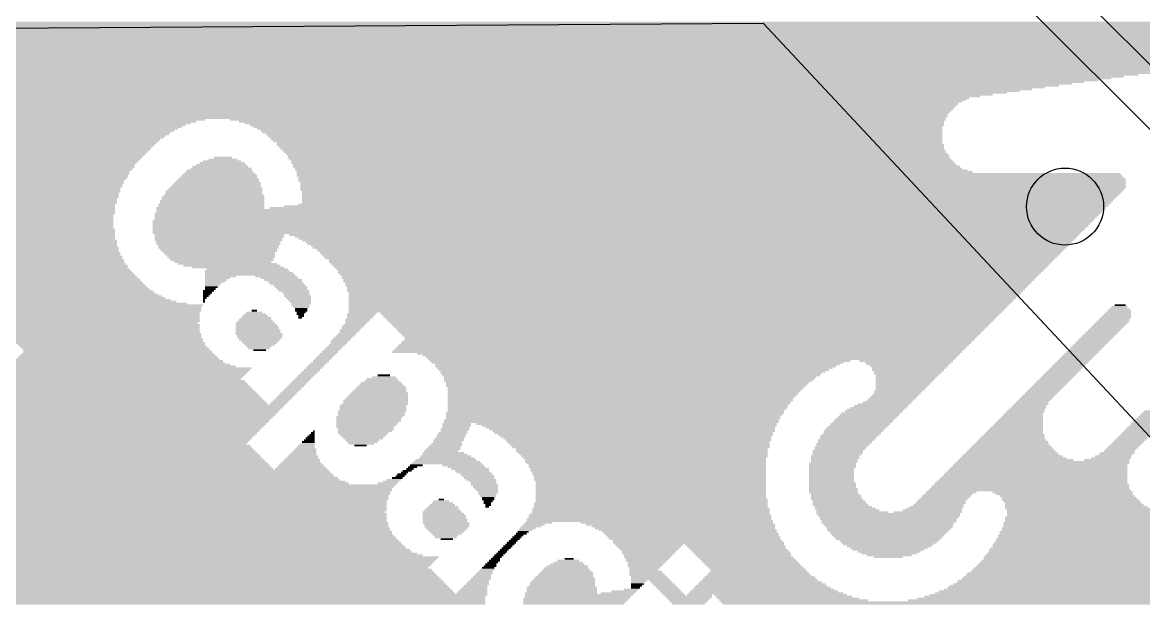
# Model space of a CAD drawing. Extents: x -40.8 to 40.8, y -42.1 to 43.9.
# Drawn here: x -30.82 to -17.62, y -20.42 to -13.58 of the extents above; entities that cross this region are included whole.
import ezdxf

# ---------------------------------------------------------------- set-up
doc = ezdxf.new("R2010")
doc.units = 0
for name, color, linetype in [('1', 22, 'CONTINUOUS'), ('16', 5, 'CONTINUOUS'), ('18', 82, 'CONTINUOUS'), ('200', 2, 'CONTINUOUS')]:
    doc.layers.add(name, color=color, linetype=linetype)

# ---------------------------------------------------------------- blocks, each defined once
blk = doc.blocks.new('RECT')
blk.add_solid([(-0.5, -0.5), (0.5, -0.5), (-0.5, 0.5), (0.5, 0.5)])
blk = doc.blocks.new('ROUNDV')
blk.add_circle((0, 0), 0.5)

msp = doc.modelspace()

# ---------------------------------------------------------------- linework, layer by layer
at = {"layer": '1'}
for p, q in [((-5.719, -25.904), (-28.321, -3.302)), ((-5.981, -26.404), (-28.829, -3.556)), ((-40.64, -13.716), (-22.098, -13.589)), ((-22.098, -13.589), (-12.954, -23.368))]:
    msp.add_line(p, q, dxfattribs=at)
at = {"layer": '16'}
for p, q in [((-40.64, -13.716), (-22.098, -13.589)), ((-22.098, -13.589), (-12.954, -23.368))]:
    msp.add_line(p, q, dxfattribs=at)

# ---------------------------------------------------------------- block references
at = {"layer": '18', "xscale": 0.9064, "yscale": 0.9064}
msp.add_blockref('ROUNDV', (-18.542, -15.748), dxfattribs=at)
msp.add_blockref('ROUNDV', (-18.542, -15.748), dxfattribs=at)
at = {"layer": '200', "yscale": 0.0212}
for p, xscale in [((-21.9681, -13.6059), 19.3705), ((-21.9575, -13.5847), 19.3494), ((-22.0316, -13.7329), 19.4976), ((-22.021, -13.7118), 19.4764), ((-22.0104, -13.6906), 19.4552), ((-21.9998, -13.6694), 19.434), ((-21.9893, -13.6482), 19.4129), ((-21.9787, -13.6271), 19.3917), ((-22.0951, -13.8599), 19.6246), ((-22.0845, -13.8388), 19.6034), ((-22.0739, -13.8176), 19.5822), ((-22.0633, -13.7964), 19.5611), ((-22.0527, -13.7753), 19.5399), ((-22.0421, -13.7541), 19.5187), ((-24.0851, -13.987), 15.8987), ((-24.0004, -13.9658), 16.0257), ((-23.9052, -13.9446), 16.1739), ((-23.8205, -13.9235), 16.3009), ((-22.1163, -13.9023), 19.6669), ((-22.1057, -13.8811), 19.6457), ((-24.6143, -14.114), 15.0942), ((-24.5296, -14.0928), 15.2212), ((-24.4344, -14.0716), 15.3694), ((-24.3497, -14.0505), 15.4964), ((-24.265, -14.0293), 15.6234), ((-24.1698, -14.0081), 15.7717), ((-25.2283, -14.2622), 14.1627), ((-25.1436, -14.241), 14.2897), ((-25.0589, -14.2198), 14.4168), ((-24.9636, -14.1987), 14.565), ((-24.8789, -14.1775), 14.692), ((-24.7943, -14.1563), 14.819), ((-24.699, -14.1352), 14.9672), ((-25.7575, -14.3892), 13.3582), ((-25.6729, -14.368), 13.4853), ((-25.5882, -14.3469), 13.6123), ((-25.4929, -14.3257), 13.7605), ((-25.4082, -14.3045), 13.8875), ((-25.3235, -14.2833), 14.0146), ((-26.1597, -14.5162), 12.8078), ((-26.128, -14.495), 12.829), ((-26.0962, -14.4739), 12.8502), ((-26.0221, -14.4527), 12.956), ((-25.9375, -14.4315), 13.0831), ((-25.8422, -14.4104), 13.2313), ((-26.2974, -14.6432), 12.7867), ((-26.2762, -14.6221), 12.7867), ((-26.255, -14.6009), 12.7867), ((-26.2339, -14.5797), 12.7867), ((-26.2127, -14.5586), 12.7867), ((-26.1914, -14.5374), 12.7867), ((-30.8701, -14.7914), 3.9377), ((-30.8277, -14.7703), 3.98), ((-30.7854, -14.7491), 4.0223), ((-30.7218, -14.7279), 4.1069), ((-26.3503, -14.7068), 12.8079), ((-26.3291, -14.6856), 12.8078), ((-26.3185, -14.6644), 12.7866), ((-24.1592, -14.7279), 8.4257), ((-24.1168, -14.7491), 8.2986), ((-24.0851, -14.7703), 8.2351), ((-24.0533, -14.7914), 8.1716), ((-31.05, -14.9184), 3.8318), ((-31.0183, -14.8973), 3.8529), ((-30.9971, -14.8761), 3.8529), ((-30.9654, -14.8549), 3.8741), ((-30.9336, -14.8338), 3.8953), ((-30.9018, -14.8126), 3.9164), ((-24.0428, -14.8126), 8.1081), ((-24.0216, -14.8338), 8.0657), ((-24.0004, -14.8549), 8.0234), ((-23.9898, -14.8761), 8.0022), ((-23.9687, -14.8973), 7.9599), ((-23.9581, -14.9184), 7.9387), ((-31.1876, -15.0455), 3.8106), ((-31.1664, -15.0243), 3.8106), ((-31.1453, -15.0031), 3.8106), ((-31.1241, -14.982), 3.8106), ((-31.1029, -14.9608), 3.8106), ((-31.0712, -14.9396), 3.8317), ((-23.9474, -14.9396), 7.9175), ((-23.9369, -14.9608), 7.8964), ((-23.9263, -14.982), 7.8752), ((-23.9052, -15.0031), 7.8329), ((-23.8946, -15.0243), 7.8541), ((-23.884, -15.0455), 7.8329), ((-31.3146, -15.1725), 3.8106), ((-31.2934, -15.1513), 3.8106), ((-31.2723, -15.1301), 3.8106), ((-31.2511, -15.109), 3.8106), ((-31.2299, -15.0878), 3.8106), ((-31.2088, -15.0666), 3.8106), ((-28.4566, -15.1725), 0.2117), ((-23.8734, -15.0666), 7.8117), ((-23.8522, -15.0878), 7.8118), ((-23.8416, -15.109), 7.7906), ((-23.8205, -15.1301), 7.7905), ((-23.7993, -15.1513), 7.7905), ((-23.7993, -15.1725), 7.7905), ((-31.4522, -15.3207), 3.8318), ((-31.4311, -15.2995), 3.8317), ((-31.4099, -15.2783), 3.8318), ((-31.3993, -15.2572), 3.8106), ((-31.3781, -15.236), 3.8106), ((-31.357, -15.2148), 3.8106), ((-31.3358, -15.1937), 3.8106), ((-28.499, -15.3207), 0.7622), ((-28.4778, -15.2995), 0.7198), ((-28.4885, -15.2783), 0.6563), ((-28.4779, -15.2572), 0.5927), ((-28.4672, -15.236), 0.5293), ((-28.4672, -15.2148), 0.4445), ((-28.4566, -15.1937), 0.3387), ((-23.7781, -15.1937), 7.7906), ((-23.7569, -15.2148), 7.7906), ((-23.7463, -15.236), 7.8117), ((-23.7252, -15.2572), 7.8117), ((-23.704, -15.2783), 7.854), ((-23.6829, -15.2995), 7.8541), ((-23.6511, -15.3207), 7.9176), ((-31.5581, -15.4477), 3.8741), ((-31.5369, -15.4265), 3.8742), ((-31.5158, -15.4054), 3.8741), ((-31.5052, -15.3842), 3.8529), ((-31.484, -15.363), 3.8529), ((-31.4734, -15.3418), 3.8318), ((-28.5202, -15.4477), 0.9738), ((-28.5096, -15.4265), 0.9526), ((-28.5096, -15.4054), 0.9103), ((-28.499, -15.3842), 0.8892), ((-28.499, -15.363), 0.8468), ((-28.499, -15.3418), 0.8044), ((-22.7408, -15.363), 9.6959), ((-23.6088, -15.3418), 7.9599), ((-22.7302, -15.3842), 9.717), ((-22.709, -15.4054), 9.717), ((-22.6984, -15.4265), 9.7382), ((-22.6984, -15.4477), 9.7382), ((-31.6428, -15.5747), 3.9587), ((-31.6322, -15.5535), 3.9376), ((-31.6216, -15.5324), 3.9164), ((-31.6004, -15.5112), 3.9164), ((-31.5899, -15.49), 3.8953), ((-31.5687, -15.4689), 3.8953), ((-28.5625, -15.5747), 1.1432), ((-28.5519, -15.5535), 1.122), ((-28.5414, -15.5324), 1.1009), ((-28.5414, -15.5112), 1.0585), ((-28.5308, -15.49), 1.0373), ((-28.5202, -15.4689), 1.0162), ((-22.6879, -15.4689), 9.7171), ((-22.6879, -15.49), 9.7171), ((-22.6879, -15.5112), 9.7171), ((-22.6879, -15.5324), 9.7171), ((-22.6985, -15.5535), 9.6959), ((-22.6985, -15.5747), 9.6535), ((-31.7275, -15.7017), 4.0435), ((-31.7169, -15.6806), 4.0223), ((-31.7063, -15.6594), 4.0011), ((-31.6851, -15.6382), 4.0012), ((-31.6745, -15.6171), 3.98), ((-31.6639, -15.5959), 3.9588), ((-28.5837, -15.6806), 1.2278), ((-28.5837, -15.7017), 1.2278), ((-28.5731, -15.6382), 1.2066), ((-28.5731, -15.6594), 1.2066), ((-28.5626, -15.6171), 1.1855), ((-28.5625, -15.5959), 1.1432), ((-22.709, -15.5959), 9.6324), ((-22.7196, -15.6171), 9.6112), ((-22.7302, -15.6382), 9.59), ((-22.7408, -15.6594), 9.5689), ((-22.7514, -15.6806), 9.5477), ((-22.762, -15.7017), 9.5265), ((-31.8227, -15.8499), 4.1494), ((-31.8016, -15.8288), 4.1493), ((-31.791, -15.8076), 4.1281), ((-31.7804, -15.7864), 4.1069), ((-31.7698, -15.7652), 4.0858), ((-31.7592, -15.7441), 4.0646), ((-31.7486, -15.7229), 4.0434), ((-23.6934, -15.8288), 11.1354), ((-23.704, -15.8499), 11.1142), ((-23.6723, -15.8076), 11.1355), ((-28.6049, -15.7652), 1.2702), ((-23.6617, -15.7864), 11.1566), ((-28.5943, -15.7229), 1.249), ((-28.5943, -15.7441), 1.249), ((-22.9842, -15.7652), 9.844), ((-22.889, -15.7441), 9.6959), ((-22.7937, -15.7229), 9.5476), ((-31.8862, -15.9769), 4.2764), ((-31.8756, -15.9558), 4.2552), ((-31.865, -15.9346), 4.234), ((-31.8544, -15.9134), 4.2129), ((-31.8438, -15.8923), 4.1917), ((-31.8333, -15.8711), 4.1705), ((-23.7463, -15.9134), 11.0719), ((-23.7569, -15.9346), 11.0507), ((-23.7675, -15.9558), 11.0296), ((-23.7781, -15.9769), 11.0084), ((-23.7146, -15.8711), 11.0931), ((-23.7252, -15.8923), 11.0719), ((-31.9392, -16.104), 4.4245), ((-31.9286, -16.0828), 4.4033), ((-31.918, -16.0616), 4.3822), ((-31.9074, -16.0405), 4.361), ((-31.8968, -16.0193), 4.3398), ((-31.8968, -15.9981), 4.2975), ((-23.7993, -16.0193), 10.9661), ((-23.8099, -16.0405), 10.9449), ((-23.8205, -16.0616), 10.9237), ((-23.7887, -15.9981), 10.9872), ((-28.499, -16.0828), 1.5242), ((-28.499, -16.104), 1.5242), ((-23.0266, -16.0828), 9.2937), ((-23.0054, -16.104), 9.209), ((-31.9815, -16.231), 4.5939), ((-31.9815, -16.2098), 4.5515), ((-31.9709, -16.1886), 4.5304), ((-31.9603, -16.1675), 4.5092), ((-31.9497, -16.1463), 4.488), ((-31.9498, -16.1251), 4.4457), ((-28.5096, -16.1251), 1.503), ((-28.5096, -16.1463), 1.503), ((-28.5096, -16.1675), 1.4608), ((-28.5096, -16.1886), 1.4608), ((-28.5096, -16.2098), 1.4184), ((-28.5096, -16.231), 1.4184), ((-22.9948, -16.1251), 9.1454), ((-22.9842, -16.1463), 9.0819), ((-22.9736, -16.1675), 9.0184), ((-22.9737, -16.1886), 8.9761), ((-22.9631, -16.2098), 8.9125), ((-22.9631, -16.231), 8.8703), ((-32.0238, -16.358), 4.7632), ((-32.0132, -16.3368), 4.7421), ((-32.0132, -16.3157), 4.6997), ((-32.0027, -16.2945), 4.6785), ((-32.0027, -16.2733), 4.6363), ((-31.9921, -16.2522), 4.6151), ((-28.5096, -16.2522), 1.376), ((-28.499, -16.2733), 1.3548), ((-28.499, -16.2945), 1.3126), ((-28.4884, -16.3157), 1.2914), ((-28.4778, -16.3368), 1.2702), ((-28.4779, -16.358), 1.2279), ((-22.9525, -16.2522), 8.8067), ((-22.9525, -16.2733), 8.7644), ((-22.9525, -16.2945), 8.7221), ((-22.9525, -16.3157), 8.6797), ((-22.9525, -16.3368), 8.6373), ((-22.9525, -16.358), 8.595), ((-32.045, -16.5062), 5.0173), ((-32.045, -16.485), 4.975), ((-32.045, -16.4639), 4.9326), ((-32.0344, -16.4427), 4.9114), ((-32.0344, -16.4215), 4.8691), ((-32.0344, -16.4003), 4.8268), ((-32.0238, -16.3792), 4.8056), ((-28.4672, -16.3792), 1.2067), ((-28.4567, -16.4003), 1.1432), ((-28.4038, -16.4215), 1.1643), ((-28.3508, -16.4427), 1.1432), ((-28.2767, -16.4639), 1.0797), ((-28.1709, -16.5062), 0.995), ((-28.1709, -16.485), 0.9527), ((-22.9419, -16.3792), 8.5315), ((-22.9525, -16.4003), 8.5103), ((-22.9525, -16.4215), 8.468), ((-22.9525, -16.4427), 8.4257), ((-22.9525, -16.4639), 8.3833), ((-22.9525, -16.485), 8.341), ((-22.9525, -16.5062), 8.2987), ((-32.045, -16.6332), 5.2713), ((-32.045, -16.612), 5.229), ((-32.045, -16.5909), 5.1866), ((-32.045, -16.5697), 5.1443), ((-32.045, -16.5485), 5.102), ((-32.045, -16.5274), 5.0596), ((-28.1497, -16.5274), 1.0374), ((-28.1392, -16.5485), 1.0585), ((-28.4885, -16.5697), 0.3599), ((-28.5202, -16.5909), 0.2964), ((-28.5414, -16.612), 0.2541), ((-28.552, -16.6332), 0.2329), ((-27.8322, -16.5697), 0.4869), ((-27.7898, -16.5909), 0.4446), ((-27.7475, -16.612), 0.4446), ((-27.7263, -16.6332), 0.4022), ((-22.9631, -16.5274), 8.2775), ((-22.9631, -16.5485), 8.2351), ((-22.9631, -16.5697), 8.1927), ((-22.9736, -16.5909), 8.1716), ((-22.9737, -16.612), 8.1293), ((-22.9842, -16.6332), 8.1081), ((-32.0344, -16.7602), 5.5466), ((-32.0344, -16.7391), 5.5042), ((-32.045, -16.7179), 5.4407), ((-32.045, -16.6967), 5.3984), ((-32.045, -16.6756), 5.356), ((-32.045, -16.6544), 5.3137), ((-28.626, -16.7391), 0.127), ((-28.6366, -16.7602), 0.1058), ((-28.5731, -16.6544), 0.1906), ((-28.5837, -16.6756), 0.1694), ((-28.5943, -16.6967), 0.1482), ((-28.6049, -16.7179), 0.1271), ((-27.7051, -16.6544), 0.4022), ((-27.6734, -16.6756), 0.3811), ((-27.6522, -16.6967), 0.381), ((-27.6417, -16.7179), 0.3599), ((-27.6205, -16.7391), 0.3599), ((-27.5993, -16.7602), 0.3176), ((-22.9842, -16.6544), 8.0658), ((-22.9948, -16.6756), 8.0446), ((-22.9948, -16.6967), 8.0022), ((-23.016, -16.7391), 7.9599), ((-23.0053, -16.7179), 7.9811), ((-23.016, -16.7602), 7.9176), ((-31.9074, -16.8873), 6.0546), ((-31.9603, -16.8661), 5.9064), ((-31.9815, -16.8449), 5.8217), ((-32.0027, -16.8237), 5.7371), ((-32.0132, -16.8026), 5.6736), ((-32.0238, -16.7814), 5.61), ((-28.6578, -16.8026), 0.0635), ((-28.6472, -16.7814), 0.0846), ((-28.6684, -16.8237), 0.0423), ((-28.679, -16.8449), 0.0211), ((-28.679, -16.8661), 0.0211), ((-27.5887, -16.7814), 0.2964), ((-27.5781, -16.8026), 0.3176), ((-27.5675, -16.8237), 0.2964), ((-27.5569, -16.8449), 0.2752), ((-27.5464, -16.8661), 0.2541), ((-27.5358, -16.8873), 0.2329), ((-23.0266, -16.7814), 7.8964), ((-23.0372, -16.8026), 7.8753), ((-23.0478, -16.8237), 7.8541), ((-23.0584, -16.8449), 7.8329), ((-23.0689, -16.8661), 7.8118), ((-23.0795, -16.8873), 7.7906), ((-31.9074, -17.0354), 6.351), ((-31.8968, -17.0143), 6.3298), ((-31.8862, -16.9931), 6.3086), ((-31.8651, -16.9719), 6.3087), ((-31.8544, -16.9508), 6.2875), ((-31.8438, -16.9296), 6.2663), ((-31.8227, -16.9084), 6.2664), ((-28.0756, -17.0354), 0.2964), ((-28.0756, -17.0143), 0.254), ((-28.0862, -16.9931), 0.1906), ((-28.0861, -16.9719), 0.0635), ((-27.5464, -16.9084), 0.2117), ((-27.5358, -16.9296), 0.1905), ((-27.5358, -16.9508), 0.1482), ((-27.5358, -16.9719), 0.1482), ((-27.5358, -16.9931), 0.1059), ((-27.5464, -17.0143), 0.0847), ((-27.5358, -17.0354), 0.0635), ((-26.8266, -17.0143), 0.3387), ((-26.8372, -17.0354), 0.3175), ((-23.0901, -16.9084), 7.7694), ((-23.1007, -16.9296), 7.7483), ((-23.1113, -16.9508), 7.7271), ((-23.1219, -16.9719), 7.7059), ((-26.8054, -16.9931), 0.3388), ((-22.9525, -16.9931), 7.3248), ((-22.9525, -17.0143), 7.2825), ((-22.9525, -17.0354), 7.2401), ((-17.9352, -17.0354), 0.3387), ((-17.9246, -17.0143), 0.3176), ((-17.914, -16.9931), 0.2964), ((-17.9034, -16.9719), 0.2752), ((-17.9034, -16.9508), 0.2329), ((-17.9034, -16.9296), 0.1905), ((-17.8928, -16.9084), 0.127), ((-31.918, -17.0566), 6.3721), ((-30.0339, -17.0778), 2.6039), ((-30.0127, -17.099), 2.5615), ((-30.0127, -17.1201), 2.5193), ((-29.9809, -17.1413), 2.498), ((-29.9598, -17.1625), 2.4557), ((-28.0651, -17.1413), 0.4869), ((-28.0545, -17.1625), 0.5081), ((-28.0756, -17.1201), 0.4658), ((-28.0756, -17.099), 0.4234), ((-28.0756, -17.0778), 0.381), ((-28.0651, -17.0566), 0.3599), ((-27.5464, -17.0566), 0.0423), ((-26.9324, -17.1625), 0.254), ((-26.9113, -17.1413), 0.2541), ((-26.8689, -17.0778), 0.2964), ((-26.8795, -17.099), 0.2752), ((-26.8901, -17.1201), 0.254), ((-26.8478, -17.0566), 0.2963), ((-22.9525, -17.0566), 7.1978), ((-22.9525, -17.0778), 7.1555), ((-22.9525, -17.099), 7.1131), ((-22.9525, -17.1201), 7.0708), ((-22.9525, -17.1413), 7.0285), ((-22.9525, -17.1625), 6.9861), ((-18.0411, -17.1625), 0.3811), ((-18.0199, -17.1413), 0.3811), ((-17.9987, -17.1201), 0.381), ((-17.9775, -17.099), 0.381), ((-17.967, -17.0778), 0.3599), ((-17.9458, -17.0566), 0.3599), ((-29.9386, -17.1836), 2.4134), ((-29.9174, -17.2048), 2.371), ((-29.8963, -17.226), 2.3287), ((-29.8645, -17.2471), 2.3075), ((-29.8539, -17.2683), 2.2864), ((-29.8327, -17.2895), 2.244), ((-28.0545, -17.1836), 0.5081), ((-28.0439, -17.2048), 0.5293), ((-28.0439, -17.226), 0.5293), ((-28.0333, -17.2471), 0.5504), ((-28.0227, -17.2683), 0.5292), ((-28.0227, -17.2895), 0.5292), ((-27.0383, -17.2895), 0.2117), ((-27.0172, -17.2683), 0.2117), ((-26.996, -17.2471), 0.2117), ((-26.9642, -17.2048), 0.2329), ((-26.9748, -17.226), 0.2117), ((-26.943, -17.1836), 0.2328), ((-22.9525, -17.1836), 6.9437), ((-22.9525, -17.2048), 6.9014), ((-22.9525, -17.226), 6.8591), ((-22.9525, -17.2471), 6.8167), ((-22.9525, -17.2683), 6.7744), ((-22.9525, -17.2895), 6.7321), ((-18.1681, -17.2895), 0.3811), ((-18.1469, -17.2683), 0.3811), ((-18.1257, -17.2471), 0.381), ((-18.1045, -17.226), 0.3811), ((-18.0833, -17.2048), 0.3811), ((-18.0622, -17.1836), 0.381), ((-29.8116, -17.3107), 2.2441), ((-29.801, -17.3318), 2.2229), ((-29.7798, -17.353), 2.2228), ((-29.7692, -17.3742), 2.2016), ((-29.7481, -17.3953), 2.2017), ((-29.7269, -17.4165), 2.2017), ((-28.0227, -17.3107), 0.4869), ((-28.0227, -17.3318), 0.4446), ((-28.0227, -17.353), 0.4022), ((-28.0227, -17.3742), 0.3599), ((-28.0333, -17.3953), 0.2964), ((-28.0333, -17.4165), 0.2541), ((-27.1547, -17.4165), 0.1906), ((-27.1335, -17.3953), 0.1905), ((-27.1124, -17.3742), 0.1905), ((-27.0807, -17.3318), 0.2117), ((-27.0912, -17.353), 0.1906), ((-27.0595, -17.3107), 0.2117), ((-23.0689, -17.4165), 6.7108), ((-23.0478, -17.3953), 6.7109), ((-23.0266, -17.3742), 6.7109), ((-23.0053, -17.353), 6.7109), ((-22.9842, -17.3318), 6.7109), ((-22.9631, -17.3107), 6.7109), ((-18.295, -17.4165), 0.3811), ((-18.2739, -17.3953), 0.381), ((-18.2528, -17.3742), 0.3811), ((-18.2316, -17.353), 0.3811), ((-18.2104, -17.3318), 0.381), ((-18.1892, -17.3107), 0.381), ((-29.6846, -17.5647), 2.4557), ((-29.6951, -17.5435), 2.3922), ((-29.6951, -17.5224), 2.3498), ((-29.6951, -17.5012), 2.3076), ((-29.6951, -17.48), 2.2652), ((-29.7057, -17.4377), 2.2016), ((-29.6951, -17.4589), 2.2228), ((-28.0227, -17.4377), 0.1482), ((-27.3029, -17.5647), 0.1906), ((-27.2818, -17.5435), 0.1905), ((-27.2606, -17.5224), 0.1905), ((-27.2394, -17.5012), 0.1906), ((-27.2183, -17.48), 0.1905), ((-27.1971, -17.4589), 0.1905), ((-27.1759, -17.4377), 0.1905), ((-23.1113, -17.4589), 6.7109), ((-23.0901, -17.4377), 6.7109), ((-22.9737, -17.48), 6.3933), ((-22.9525, -17.5012), 6.3087), ((-22.9419, -17.5224), 6.2452), ((-22.9419, -17.5435), 6.2028), ((-23.5452, -17.5647), 4.9538), ((-20.4121, -17.5647), 1.1009), ((-18.4433, -17.5647), 0.3811), ((-18.4221, -17.5435), 0.381), ((-18.4009, -17.5224), 0.381), ((-18.3798, -17.5012), 0.3811), ((-18.3586, -17.48), 0.3811), ((-18.3374, -17.4589), 0.381), ((-18.3163, -17.4377), 0.3811), ((-29.5998, -17.6917), 2.8791), ((-29.5786, -17.6705), 2.8791), ((-29.5575, -17.6494), 2.8792), ((-29.6422, -17.6282), 2.6674), ((-29.6634, -17.607), 2.5827), ((-29.6846, -17.5859), 2.4981), ((-27.43, -17.6917), 0.1905), ((-27.4088, -17.6705), 0.1905), ((-27.3876, -17.6494), 0.1905), ((-27.3664, -17.6282), 0.1906), ((-27.3453, -17.607), 0.1905), ((-27.324, -17.5859), 0.1905), ((-23.577, -17.5859), 4.8479), ((-23.577, -17.607), 4.7632), ((-23.5982, -17.6282), 4.7209), ((-23.6087, -17.6494), 4.6574), ((-23.6194, -17.6705), 4.5939), ((-23.6299, -17.6917), 4.5304), ((-20.3909, -17.5859), 1.0162), ((-20.3909, -17.607), 0.9738), ((-20.3803, -17.6282), 0.9103), ((-20.3803, -17.6494), 0.868), ((-20.3909, -17.6705), 0.8468), ((-20.3909, -17.6917), 0.8044), ((-18.5703, -17.6917), 0.3811), ((-18.5491, -17.6705), 0.381), ((-18.528, -17.6494), 0.3811), ((-18.5068, -17.6282), 0.3811), ((-18.4856, -17.607), 0.381), ((-18.4644, -17.5859), 0.3811), ((-29.674, -17.8187), 2.9849), ((-29.674, -17.7976), 2.9427), ((-29.6846, -17.7764), 2.8791), ((-29.6634, -17.7552), 2.8791), ((-29.6422, -17.7341), 2.8791), ((-29.6211, -17.7129), 2.8791), ((-27.557, -17.8187), 0.1905), ((-27.5358, -17.7976), 0.1905), ((-27.5146, -17.7764), 0.1906), ((-27.4935, -17.7552), 0.1905), ((-27.4723, -17.7341), 0.1905), ((-27.4511, -17.7129), 0.1906), ((-26.5937, -17.8187), 0.4658), ((-26.5831, -17.7976), 0.4022), ((-26.5831, -17.7764), 0.3599), ((-26.5619, -17.7552), 0.2753), ((-26.5619, -17.7341), 0.1481), ((-23.6511, -17.7129), 4.488), ((-23.6511, -17.7341), 4.4457), ((-23.6723, -17.7764), 4.3611), ((-23.6829, -17.7976), 4.3399), ((-23.6617, -17.7552), 4.3822), ((-23.6934, -17.8187), 4.2764), ((-20.4015, -17.7129), 0.7833), ((-20.4227, -17.7764), 0.6987), ((-20.4333, -17.7976), 0.6775), ((-20.4439, -17.8187), 0.6563), ((-20.4015, -17.7341), 0.741), ((-20.4121, -17.7552), 0.7198), ((-18.6973, -17.8187), 0.381), ((-18.6761, -17.7976), 0.3811), ((-18.6549, -17.7764), 0.3811), ((-18.6338, -17.7552), 0.381), ((-18.6126, -17.7341), 0.381), ((-18.5915, -17.7129), 0.3811), ((-29.6739, -17.9458), 3.239), ((-29.674, -17.9246), 3.1967), ((-29.674, -17.9034), 3.1543), ((-29.6739, -17.8822), 3.112), ((-29.674, -17.8611), 3.0697), ((-29.674, -17.8399), 3.0273), ((-27.684, -17.9458), 0.1905), ((-27.6628, -17.9246), 0.1906), ((-27.6417, -17.9034), 0.1905), ((-27.6205, -17.8822), 0.1905), ((-27.5993, -17.8611), 0.1905), ((-27.5781, -17.8399), 0.1906), ((-26.6149, -17.9458), 0.6774), ((-26.6149, -17.9246), 0.6351), ((-26.6043, -17.9034), 0.614), ((-26.5937, -17.8822), 0.5928), ((-26.5937, -17.8611), 0.5504), ((-26.5937, -17.8399), 0.508), ((-23.704, -17.8399), 4.2552), ((-23.7146, -17.8611), 4.234), ((-23.7146, -17.8822), 4.1916), ((-23.7252, -17.9034), 4.1705), ((-23.7357, -17.9246), 4.1493), ((-23.7463, -17.9458), 4.1281), ((-20.5073, -17.9246), 0.5716), ((-20.5179, -17.9458), 0.5504), ((-20.4545, -17.8399), 0.6351), ((-20.465, -17.8611), 0.614), ((-20.4756, -17.8822), 0.5928), ((-20.4862, -17.9034), 0.5716), ((-18.8243, -17.9458), 0.381), ((-18.8032, -17.9246), 0.3811), ((-18.782, -17.9034), 0.3811), ((-18.7608, -17.8822), 0.381), ((-18.7397, -17.8611), 0.3811), ((-18.7185, -17.8399), 0.3811), ((-29.5892, -18.0939), 3.7047), ((-29.674, -18.0728), 3.4931), ((-29.674, -18.0516), 3.4507), ((-29.674, -18.0304), 3.4083), ((-29.674, -18.0093), 3.3661), ((-29.674, -17.9881), 3.3237), ((-29.674, -17.9669), 3.2813), ((-27.811, -18.0728), 0.1905), ((-27.7898, -18.0516), 0.1906), ((-27.7687, -18.0304), 0.1905), ((-27.7475, -18.0093), 0.1905), ((-27.7263, -17.9881), 0.1906), ((-27.7051, -17.9669), 0.1905), ((-26.689, -18.0939), 0.7833), ((-26.6678, -18.0728), 0.7832), ((-26.6573, -18.0304), 0.7621), ((-26.6573, -18.0516), 0.7621), ((-26.6467, -18.0093), 0.7409), ((-26.6361, -17.9881), 0.7197), ((-26.6255, -17.9669), 0.6986), ((-23.7569, -17.9669), 4.107), ((-23.7675, -17.9881), 4.0858), ((-23.7781, -18.0093), 4.0646), ((-23.7781, -18.0304), 4.0646), ((-23.7887, -18.0516), 4.0435), ((-23.7993, -18.0728), 4.0223), ((-23.8099, -18.0939), 4.0011), ((-20.7085, -18.0939), 0.6351), ((-20.6767, -18.0728), 0.614), ((-20.6344, -18.0516), 0.5715), ((-20.6026, -18.0304), 0.5504), ((-20.5814, -18.0093), 0.5504), ((-20.5602, -17.9881), 0.5505), ((-20.5391, -17.9669), 0.5504), ((-18.9619, -18.0939), 0.4022), ((-18.9408, -18.0728), 0.4023), ((-18.9302, -18.0516), 0.3811), ((-18.909, -18.0304), 0.381), ((-18.8879, -18.0093), 0.3811), ((-18.8666, -17.9881), 0.3811), ((-18.8455, -17.9669), 0.381), ((-29.7163, -18.221), 3.7048), ((-29.6951, -18.1998), 3.7048), ((-29.674, -18.1786), 3.7047), ((-29.6528, -18.1575), 3.7047), ((-29.6316, -18.1363), 3.7048), ((-29.6105, -18.1151), 3.7047), ((-26.7314, -18.221), 0.7833), ((-26.6996, -18.1575), 0.8045), ((-26.7102, -18.1786), 0.7833), ((-26.7102, -18.1998), 0.7833), ((-26.689, -18.1151), 0.7833), ((-26.689, -18.1363), 0.7833), ((-23.8416, -18.1786), 3.98), ((-23.8522, -18.1998), 3.9588), ((-23.8628, -18.221), 3.9376), ((-23.8099, -18.1151), 4.0011), ((-23.8205, -18.1363), 3.9799), ((-23.831, -18.1575), 3.9588), ((-20.8672, -18.221), 0.6986), ((-20.8461, -18.1998), 0.6987), ((-20.8249, -18.1786), 0.6986), ((-20.7931, -18.1575), 0.6774), ((-20.772, -18.1363), 0.6775), ((-20.7402, -18.1151), 0.6562), ((-19.0466, -18.221), 0.487), ((-19.036, -18.1998), 0.4658), ((-19.0254, -18.1786), 0.4446), ((-19.0043, -18.1575), 0.4445), ((-18.9937, -18.1363), 0.4234), ((-18.9725, -18.1151), 0.4234), ((-17.5011, -18.221), 0.3599), ((-17.4801, -18.1998), 0.3599), ((-17.4589, -18.1786), 0.3599), ((-17.4377, -18.1575), 0.3599), ((-29.8433, -18.348), 3.7048), ((-29.8222, -18.3268), 3.7047), ((-29.801, -18.3056), 3.7047), ((-29.7798, -18.2845), 3.7048), ((-29.7586, -18.2633), 3.7048), ((-29.7375, -18.2421), 3.7047), ((-26.7843, -18.348), 0.6775), ((-26.7419, -18.2421), 0.7622), ((-26.7419, -18.2633), 0.7622), ((-26.7525, -18.2845), 0.741), ((-26.7631, -18.3056), 0.7198), ((-26.7736, -18.3268), 0.6987), ((-25.7046, -18.3056), 0.3387), ((-25.7046, -18.3268), 0.3387), ((-25.7152, -18.348), 0.3175), ((-23.884, -18.2633), 3.9377), ((-23.884, -18.2845), 3.9377), ((-23.8628, -18.2421), 3.9376), ((-23.704, -18.3056), 3.5354), ((-23.6723, -18.3268), 3.4719), ((-23.6617, -18.348), 3.4083), ((-20.9942, -18.348), 0.6986), ((-20.9731, -18.3268), 0.6986), ((-20.9519, -18.3056), 0.6986), ((-20.9307, -18.2845), 0.6986), ((-20.9096, -18.2633), 0.6986), ((-20.8884, -18.2421), 0.6986), ((-19.1101, -18.348), 0.614), ((-19.0995, -18.3268), 0.5928), ((-19.0889, -18.3056), 0.5716), ((-19.0784, -18.2845), 0.5505), ((-19.0678, -18.2633), 0.5293), ((-19.0572, -18.2421), 0.5081), ((-17.6283, -18.348), 0.3599), ((-17.6071, -18.3268), 0.3599), ((-17.5859, -18.3056), 0.3599), ((-17.5647, -18.2845), 0.3598), ((-17.5435, -18.2633), 0.3599), ((-17.5223, -18.2421), 0.3599), ((-29.9703, -18.475), 3.7048), ((-29.9492, -18.4538), 3.7047), ((-29.928, -18.4327), 3.7048), ((-29.9068, -18.4115), 3.7048), ((-29.8857, -18.3903), 3.7047), ((-29.8645, -18.3692), 3.7047), ((-27.4299, -18.475), 0.1058), ((-27.4194, -18.4538), 0.0847), ((-27.4088, -18.4327), 0.0635), ((-27.3982, -18.4115), 0.0423), ((-27.3876, -18.3903), 0.0212), ((-26.7843, -18.3903), 0.6351), ((-26.8054, -18.4115), 0.5928), ((-26.7736, -18.3692), 0.6563), ((-26.8054, -18.4327), 0.5504), ((-26.8054, -18.4538), 0.508), ((-26.8054, -18.475), 0.4658), ((-25.7893, -18.475), 0.3387), ((-25.7681, -18.4327), 0.3387), ((-25.7681, -18.4538), 0.3387), ((-25.7469, -18.4115), 0.3388), ((-25.7258, -18.3692), 0.3387), ((-25.7363, -18.3903), 0.3176), ((-23.6405, -18.3692), 3.366), ((-23.6194, -18.3903), 3.3237), ((-23.6193, -18.4115), 3.2814), ((-23.5982, -18.4327), 3.2391), ((-23.5982, -18.4538), 3.1967), ((-23.577, -18.475), 3.1543), ((-21.0895, -18.4538), 0.6774), ((-21.1001, -18.475), 0.6562), ((-21.0684, -18.4327), 0.6775), ((-21.0472, -18.4115), 0.6775), ((-21.0366, -18.3903), 0.6986), ((-21.0154, -18.3692), 0.6986), ((-19.1631, -18.475), 0.7621), ((-19.1525, -18.4538), 0.7409), ((-19.1419, -18.4327), 0.7198), ((-19.1419, -18.4115), 0.6775), ((-19.1313, -18.3903), 0.6563), ((-19.1207, -18.3692), 0.6351), ((-17.7553, -18.475), 0.3599), ((-17.734, -18.4538), 0.3599), ((-17.7128, -18.4327), 0.3599), ((-17.6918, -18.4115), 0.3599), ((-17.6706, -18.3903), 0.3599), ((-17.6494, -18.3692), 0.3599), ((-30.0233, -18.602), 3.8529), ((-30.0232, -18.5809), 3.8106), ((-30.0233, -18.5597), 3.7683), ((-30.0339, -18.5385), 3.7047), ((-30.0127, -18.5173), 3.7047), ((-29.9915, -18.4962), 3.7048), ((-27.4829, -18.602), 0.2541), ((-27.4829, -18.5809), 0.2117), ((-27.4723, -18.5597), 0.1905), ((-27.4617, -18.5385), 0.1694), ((-27.4511, -18.5173), 0.1482), ((-27.4405, -18.4962), 0.127), ((-26.816, -18.4962), 0.4022), ((-26.816, -18.5173), 0.3599), ((-26.8266, -18.5385), 0.2964), ((-26.8372, -18.5597), 0.1482), ((-25.8634, -18.602), 0.4023), ((-25.8528, -18.5809), 0.3811), ((-25.8316, -18.5597), 0.381), ((-25.821, -18.5385), 0.3598), ((-25.7999, -18.4962), 0.3599), ((-25.8105, -18.5173), 0.3387), ((-23.5664, -18.4962), 3.1332), ((-23.5664, -18.5173), 3.0908), ((-23.5558, -18.5385), 3.0696), ((-23.5453, -18.5597), 3.0485), ((-23.5347, -18.5809), 3.0273), ((-23.5241, -18.602), 2.9638), ((-21.1848, -18.5809), 0.6139), ((-21.1954, -18.602), 0.5927), ((-21.1531, -18.5385), 0.6351), ((-21.1636, -18.5597), 0.614), ((-21.1319, -18.5173), 0.6351), ((-21.1212, -18.4962), 0.6563), ((-19.1736, -18.602), 0.995), ((-19.1736, -18.5809), 0.9526), ((-19.1737, -18.5597), 0.9103), ((-19.1736, -18.5385), 0.868), ((-19.163, -18.5173), 0.8468), ((-19.1631, -18.4962), 0.8045), ((-17.8822, -18.602), 0.3599), ((-17.8611, -18.5809), 0.3599), ((-17.84, -18.5597), 0.3599), ((-17.8188, -18.5385), 0.3599), ((-17.7976, -18.5173), 0.3599), ((-17.7764, -18.4962), 0.3598), ((-32.3731, -18.7502), 8.849), ((-32.3732, -18.729), 8.8067), ((-32.3731, -18.7079), 8.7644), ((-32.3731, -18.6867), 8.722), ((-30.0233, -18.6655), 3.9799), ((-30.0233, -18.6444), 3.9377), ((-30.0233, -18.6232), 3.8953), ((-27.5358, -18.7502), 0.4446), ((-27.5252, -18.729), 0.4234), ((-27.5252, -18.7079), 0.381), ((-27.5146, -18.6867), 0.3598), ((-27.5146, -18.6655), 0.3176), ((-27.504, -18.6444), 0.2964), ((-27.4934, -18.6232), 0.2752), ((-25.821, -18.7502), 0.7832), ((-25.8316, -18.729), 0.7198), ((-25.821, -18.7079), 0.6562), ((-25.8316, -18.6867), 0.5928), ((-25.8634, -18.6444), 0.4869), ((-25.8422, -18.6655), 0.5293), ((-25.8845, -18.6232), 0.4022), ((-23.5241, -18.6232), 2.9638), ((-23.5135, -18.6444), 2.9426), ((-23.5029, -18.6655), 2.9214), ((-23.4923, -18.6867), 2.9002), ((-23.4923, -18.7079), 2.858), ((-23.4817, -18.729), 2.8368), ((-23.4817, -18.7502), 2.8368), ((-21.2483, -18.6867), 0.5716), ((-21.2483, -18.7079), 0.5716), ((-21.2589, -18.729), 0.5504), ((-21.2589, -18.7502), 0.5504), ((-21.2165, -18.6232), 0.5928), ((-21.2165, -18.6444), 0.5928), ((-21.2271, -18.6655), 0.5716), ((-18.8032, -18.7502), 2.0323), ((-19.1207, -18.729), 1.3548), ((-19.1525, -18.7079), 1.2491), ((-19.1631, -18.6867), 1.1855), ((-19.1736, -18.6655), 1.122), ((-19.1737, -18.6444), 1.0797), ((-19.1737, -18.6232), 1.0373), ((-18.0516, -18.729), 0.5292), ((-17.9987, -18.7079), 0.4658), ((-17.9775, -18.6867), 0.4234), ((-17.9458, -18.6655), 0.4023), ((-17.9246, -18.6444), 0.4022), ((-17.9034, -18.6232), 0.3599), ((-32.0556, -18.8772), 9.7382), ((-32.0556, -18.8561), 9.6959), ((-32.3731, -18.8349), 9.0184), ((-32.3732, -18.8137), 8.9761), ((-32.3731, -18.7926), 8.9338), ((-32.3731, -18.7714), 8.8914), ((-27.5358, -18.8349), 0.6139), ((-27.5358, -18.8137), 0.5716), ((-27.5358, -18.7926), 0.5293), ((-27.5358, -18.7714), 0.4869), ((-26.3185, -18.8772), 0.0846), ((-26.2868, -18.8561), 0.1059), ((-26.255, -18.8349), 0.0847), ((-26.2233, -18.8137), 0.1059), ((-26.1809, -18.7926), 0.1482), ((-25.821, -18.7714), 0.8256), ((-25.6304, -18.7926), 0.4869), ((-25.5881, -18.8137), 0.4446), ((-25.5458, -18.8349), 0.4446), ((-25.5246, -18.8561), 0.4022), ((-25.5035, -18.8772), 0.4023), ((-23.4711, -18.7714), 2.8156), ((-23.4606, -18.7926), 2.7945), ((-23.4606, -18.8137), 2.7945), ((-23.45, -18.8349), 2.7733), ((-23.45, -18.8561), 2.7733), ((-23.4394, -18.8772), 2.7521), ((-21.28, -18.7714), 0.5504), ((-21.28, -18.7926), 0.5504), ((-21.28, -18.8137), 0.5504), ((-21.2906, -18.8349), 0.5292), ((-21.2906, -18.8561), 0.5292), ((-21.2906, -18.8772), 0.5292), ((-18.8773, -18.8772), 2.1381), ((-18.8667, -18.8561), 2.117), ((-18.8561, -18.8349), 2.0958), ((-18.8455, -18.8137), 2.0746), ((-18.8349, -18.7926), 2.0534), ((-18.8138, -18.7714), 2.0535), ((-32.0132, -19.0043), 10.0769), ((-32.0238, -18.9831), 10.0134), ((-32.045, -18.9619), 9.9287), ((-32.045, -18.9407), 9.8864), ((-32.0556, -18.9196), 9.8229), ((-32.0556, -18.8984), 9.7805), ((-26.5196, -19.0043), 0.2328), ((-26.4773, -18.9831), 0.1905), ((-26.4455, -18.9619), 0.1694), ((-26.4032, -18.9407), 0.127), ((-26.3714, -18.9196), 0.1058), ((-26.3503, -18.8984), 0.1059), ((-25.4717, -18.8984), 0.381), ((-25.4505, -18.9196), 0.3811), ((-25.4399, -18.9407), 0.3599), ((-25.4188, -18.9619), 0.3599), ((-25.3976, -18.9831), 0.3176), ((-25.387, -19.0043), 0.2964), ((-23.4394, -18.8984), 2.7521), ((-23.4288, -18.9196), 2.731), ((-23.4288, -18.9407), 2.731), ((-23.4288, -18.9619), 2.731), ((-23.4182, -18.9831), 2.7098), ((-23.4182, -19.0043), 2.7098), ((-21.2906, -18.8984), 0.5292), ((-21.2906, -18.9196), 0.5292), ((-21.2906, -18.9407), 0.5292), ((-21.2906, -18.9619), 0.5292), ((-21.2906, -18.9831), 0.5292), ((-21.28, -19.0043), 0.5504), ((-18.9408, -19.0043), 2.2651), ((-18.9302, -18.9831), 2.244), ((-18.9196, -18.9619), 2.2228), ((-18.909, -18.9407), 2.2016), ((-18.8985, -18.9196), 2.1805), ((-18.8879, -18.8984), 2.1593), ((-31.8333, -19.1313), 10.6908), ((-31.8227, -19.1101), 10.6696), ((-31.8016, -19.0889), 10.6697), ((-31.791, -19.0678), 10.6485), ((-31.7698, -19.0466), 10.6485), ((-31.7486, -19.0254), 10.6486), ((-25.3765, -19.0254), 0.3175), ((-25.3659, -19.0466), 0.2963), ((-25.3553, -19.0678), 0.2752), ((-25.3447, -19.0889), 0.254), ((-25.3341, -19.1101), 0.2328), ((-25.3447, -19.1313), 0.2117), ((-23.4182, -19.0254), 2.7098), ((-23.4182, -19.0466), 2.7098), ((-23.4182, -19.0678), 2.7098), ((-23.4182, -19.0889), 2.7098), ((-23.4182, -19.1101), 2.7098), ((-23.4182, -19.1313), 2.7098), ((-21.2695, -19.0678), 0.5715), ((-21.2695, -19.0889), 0.5715), ((-21.2695, -19.1101), 0.5715), ((-21.28, -19.0254), 0.5504), ((-21.28, -19.0466), 0.5504), ((-21.2483, -19.1313), 0.5716), ((-19.9146, -19.1313), 0.5716), ((-19.8828, -19.1101), 0.5928), ((-18.9619, -19.0889), 2.3922), ((-18.962, -19.0678), 2.3499), ((-18.9514, -19.0466), 2.3287), ((-18.9408, -19.0254), 2.3075), ((-18.5703, -19.1101), 1.6513), ((-18.5491, -19.1313), 1.609), ((-31.9286, -19.2795), 10.7967), ((-31.918, -19.2583), 10.7755), ((-31.9074, -19.2371), 10.7544), ((-31.8968, -19.216), 10.7332), ((-31.8756, -19.1948), 10.7332), ((-31.865, -19.1736), 10.712), ((-31.8544, -19.1525), 10.6909), ((-25.8634, -19.2795), 0.3599), ((-25.8739, -19.2583), 0.2964), ((-25.8739, -19.2371), 0.254), ((-25.8845, -19.216), 0.1906), ((-25.8846, -19.1948), 0.0635), ((-25.3341, -19.1525), 0.1906), ((-25.3341, -19.1736), 0.1482), ((-25.3341, -19.1948), 0.1482), ((-25.3341, -19.216), 0.1058), ((-25.3447, -19.2371), 0.0847), ((-25.3341, -19.2583), 0.0635), ((-25.3447, -19.2795), 0.0423), ((-23.4183, -19.2371), 2.7521), ((-23.4183, -19.2583), 2.7521), ((-23.4183, -19.2795), 2.7521), ((-23.4182, -19.1525), 2.7098), ((-23.4182, -19.1736), 2.7098), ((-23.4077, -19.1948), 2.7309), ((-23.4077, -19.216), 2.7309), ((-21.2377, -19.1525), 0.5928), ((-21.2377, -19.1736), 0.5928), ((-21.2271, -19.1948), 0.614), ((-21.206, -19.216), 0.6139), ((-21.1954, -19.2371), 0.6351), ((-21.1848, -19.2583), 0.6563), ((-21.153, -19.2795), 0.6774), ((-20.0522, -19.2795), 0.6351), ((-20.031, -19.2583), 0.5928), ((-20.0099, -19.2371), 0.5927), ((-19.9992, -19.216), 0.5715), ((-19.9781, -19.1948), 0.5716), ((-19.9569, -19.1736), 0.5716), ((-19.9357, -19.1525), 0.5716), ((-18.5174, -19.1525), 1.5877), ((-18.4962, -19.1736), 1.5878), ((-18.4856, -19.1948), 1.609), ((-18.4644, -19.216), 1.6089), ((-18.4433, -19.2371), 1.6089), ((-18.4327, -19.2583), 1.6301), ((-18.4115, -19.2795), 1.6724), ((-31.9921, -19.4065), 10.9237), ((-31.9815, -19.3853), 10.9025), ((-31.9709, -19.3641), 10.8814), ((-31.9709, -19.343), 10.839), ((-31.9497, -19.3218), 10.839), ((-31.9392, -19.3006), 10.8179), ((-25.874, -19.343), 0.4657), ((-25.8634, -19.3641), 0.4869), ((-25.8528, -19.3853), 0.5081), ((-25.8528, -19.4065), 0.5081), ((-25.8739, -19.3218), 0.4234), ((-25.874, -19.3006), 0.3811), ((-23.4288, -19.3853), 2.858), ((-23.4288, -19.4065), 2.858), ((-23.4288, -19.3641), 2.8156), ((-23.4182, -19.3006), 2.7944), ((-23.4182, -19.3218), 2.7944), ((-23.4182, -19.343), 2.7944), ((-21.1319, -19.3006), 0.7197), ((-21.1001, -19.3218), 0.741), ((-21.0472, -19.343), 0.8468), ((-20.6238, -19.3641), 1.6936), ((-20.6132, -19.3853), 1.6724), ((-20.6132, -19.4065), 1.6301), ((-20.158, -19.343), 0.8045), ((-20.1051, -19.3218), 0.6986), ((-20.084, -19.3006), 0.6563), ((-18.3903, -19.3006), 1.7148), ((-18.0305, -19.4065), 2.4345), ((-18.348, -19.3218), 1.7571), ((-18.0093, -19.343), 2.4345), ((-18.0093, -19.3641), 2.4345), ((-18.0093, -19.3853), 2.4345), ((-32.0344, -19.5335), 11.093), ((-32.0344, -19.5123), 11.0508), ((-32.0238, -19.4912), 11.0296), ((-32.0132, -19.47), 11.0084), ((-32.0132, -19.4488), 10.9661), ((-32.0027, -19.4277), 10.9449), ((-25.8422, -19.4277), 0.5293), ((-25.8422, -19.4488), 0.5293), ((-25.8316, -19.47), 0.5504), ((-25.821, -19.4912), 0.5292), ((-25.821, -19.5123), 0.5292), ((-25.821, -19.5335), 0.487), ((-24.8683, -19.5335), 0.1905), ((-24.826, -19.5123), 0.2328), ((-24.7943, -19.4912), 0.2541), ((-24.7414, -19.47), 0.3175), ((-23.4394, -19.4277), 2.8791), ((-23.4288, -19.4488), 2.9003), ((-23.1112, -19.47), 2.2652), ((-23.0689, -19.4912), 2.2228), ((-23.0372, -19.5123), 2.1593), ((-23.016, -19.5335), 2.117), ((-20.6238, -19.4277), 1.6089), ((-20.6132, -19.4488), 1.5878), ((-20.6238, -19.47), 1.5666), ((-20.6238, -19.4912), 1.5243), ((-20.6132, -19.5123), 1.5031), ((-20.6132, -19.5335), 1.4607), ((-18.0517, -19.5335), 2.4769), ((-18.0411, -19.47), 2.4557), ((-18.0411, -19.4912), 2.4557), ((-18.0411, -19.5123), 2.4557), ((-18.0305, -19.4277), 2.4345), ((-18.0305, -19.4488), 2.4345), ((-32.0556, -19.6605), 11.3048), ((-32.0556, -19.6394), 11.2625), ((-32.0556, -19.6182), 11.2201), ((-32.0556, -19.597), 11.1777), ((-32.045, -19.5758), 11.1566), ((-32.045, -19.5547), 11.1142), ((-25.821, -19.5547), 0.4446), ((-25.821, -19.5758), 0.4022), ((-25.821, -19.597), 0.3598), ((-25.8316, -19.6182), 0.2964), ((-25.8316, -19.6394), 0.254), ((-25.821, -19.6605), 0.1482), ((-25.0166, -19.6605), 0.1059), ((-24.9954, -19.6394), 0.1059), ((-24.9742, -19.6182), 0.1058), ((-24.9425, -19.597), 0.1271), ((-24.9001, -19.5547), 0.1694), ((-24.9213, -19.5758), 0.127), ((-22.9842, -19.5547), 2.0958), ((-22.9631, -19.5758), 2.0535), ((-22.9419, -19.597), 2.0535), ((-22.9313, -19.6182), 2.0324), ((-22.9102, -19.6394), 2.0323), ((-22.8996, -19.6605), 2.0111), ((-20.6238, -19.5547), 1.4395), ((-20.6238, -19.5758), 1.3972), ((-20.6238, -19.597), 1.3549), ((-20.6238, -19.6182), 1.3125), ((-20.6238, -19.6394), 1.2702), ((-20.6238, -19.6605), 1.2279), ((-18.0622, -19.6605), 2.5828), ((-18.0622, -19.6182), 2.5404), ((-18.0622, -19.6394), 2.5404), ((-18.0622, -19.5758), 2.498), ((-18.0622, -19.597), 2.498), ((-18.0517, -19.5547), 2.4769), ((-32.045, -19.8087), 11.6223), ((-32.045, -19.7875), 11.58), ((-32.0556, -19.7664), 11.5165), ((-32.0556, -19.7452), 11.4741), ((-32.0556, -19.724), 11.4318), ((-32.0556, -19.7029), 11.3895), ((-32.0556, -19.6817), 11.3471), ((-25.1648, -19.8087), 0.1059), ((-25.1436, -19.7875), 0.1059), ((-25.1224, -19.7664), 0.1058), ((-25.1012, -19.7452), 0.1058), ((-25.08, -19.724), 0.1059), ((-25.0589, -19.7029), 0.1058), ((-25.0377, -19.6817), 0.1058), ((-22.8678, -19.6817), 1.99), ((-22.8572, -19.7029), 2.0112), ((-23.4394, -19.724), 0.8045), ((-23.4394, -19.7452), 0.7621), ((-23.4394, -19.7664), 0.7198), ((-23.4394, -19.7875), 0.6774), ((-23.4394, -19.8087), 0.6351), ((-22.4338, -19.724), 1.1644), ((-22.4127, -19.7452), 1.1643), ((-22.4021, -19.7664), 1.1431), ((-22.3809, -19.7875), 1.1432), ((-22.3597, -19.8087), 1.1432), ((-20.6132, -19.6817), 1.1644), ((-20.6132, -19.7029), 1.122), ((-20.6238, -19.724), 1.0585), ((-20.6132, -19.7452), 0.995), ((-20.6132, -19.7664), 0.9103), ((-20.6238, -19.7875), 0.8468), ((-20.6132, -19.8087), 0.741), ((-18.0622, -19.8087), 2.7521), ((-18.0727, -19.7875), 2.7309), ((-18.0728, -19.7664), 2.6886), ((-18.0728, -19.724), 2.6462), ((-18.0622, -19.7452), 2.6674), ((-18.0727, -19.7029), 2.6039), ((-18.0622, -19.6817), 2.5828), ((-31.9815, -19.9357), 12.0034), ((-31.9603, -19.9146), 12.0034), ((-31.9391, -19.8934), 12.0034), ((-31.918, -19.8722), 12.0034), ((-32.0027, -19.8511), 11.7917), ((-32.0238, -19.8299), 11.707), ((-25.2812, -19.9357), 0.127), ((-25.26, -19.9146), 0.127), ((-25.2494, -19.8934), 0.1058), ((-25.2283, -19.8722), 0.1059), ((-25.2071, -19.8511), 0.1059), ((-25.1859, -19.8299), 0.1058), ((-24.3921, -19.9357), 0.3387), ((-24.392, -19.9146), 0.254), ((-24.3815, -19.8934), 0.1059), ((-23.45, -19.8299), 0.6139), ((-23.45, -19.8511), 0.5716), ((-23.4606, -19.8722), 0.5505), ((-23.4606, -19.8934), 0.5081), ((-23.4712, -19.9146), 0.4869), ((-23.4711, -19.9357), 0.4446), ((-22.3385, -19.8299), 1.1432), ((-22.328, -19.8511), 1.1221), ((-22.3068, -19.8722), 1.122), ((-22.2856, -19.8934), 1.122), ((-22.2644, -19.9146), 1.122), ((-22.2433, -19.9357), 1.122), ((-20.6132, -19.8299), 0.6563), ((-20.6132, -19.8511), 0.5292), ((-20.6238, -19.8722), 0.3387), ((-15.9135, -19.9357), 7.2613), ((-18.0093, -19.9146), 3.0273), ((-18.0517, -19.8722), 2.9003), ((-18.0305, -19.8934), 2.9427), ((-18.0516, -19.8511), 2.858), ((-18.0622, -19.8299), 2.7944), ((-32.045, -19.9992), 12.0034), ((-32.0238, -20.0204), 12.0458), ((-32.0132, -20.0416), 12.0669), ((-31.9921, -20.0628), 12.0669), ((-32.0238, -19.9781), 12.0034), ((-32.0026, -19.9569), 12.0034), ((-25.3765, -20.0628), 0.1905), ((-25.3659, -20.0416), 0.1693), ((-25.3447, -20.0204), 0.1694), ((-25.3341, -19.9992), 0.1482), ((-25.3129, -19.9781), 0.1482), ((-25.3023, -19.9569), 0.127), ((-24.4132, -20.0628), 0.6351), ((-24.4132, -20.0416), 0.5928), ((-24.4132, -20.0204), 0.5504), ((-24.4132, -19.9992), 0.508), ((-24.4027, -19.9781), 0.4869), ((-24.4026, -19.9569), 0.4022), ((-23.4817, -19.9569), 0.4234), ((-23.4923, -19.9781), 0.4022), ((-23.5029, -20.0204), 0.3387), ((-23.4923, -19.9992), 0.3598), ((-23.4817, -20.0416), 0.381), ((-23.4711, -20.0628), 0.4022), ((-22.2221, -19.9569), 1.122), ((-22.2009, -19.9781), 1.122), ((-22.1798, -19.9992), 1.122), ((-22.148, -20.0628), 1.1856), ((-22.1586, -20.0204), 1.122), ((-22.148, -20.0416), 1.1432), ((-15.9876, -20.0628), 7.4095), ((-15.9664, -20.0416), 7.3671), ((-15.9558, -20.0204), 7.346), ((-15.9452, -19.9992), 7.3248), ((-15.9346, -19.9781), 7.3036), ((-15.9241, -19.9569), 7.2825), ((-31.9709, -20.0839), 12.0669), ((-31.9498, -20.1051), 12.0669), ((-31.9286, -20.1263), 12.0669), ((-31.9074, -20.1474), 12.0669), ((-31.8863, -20.1686), 12.0669), ((-31.8651, -20.1898), 12.0669), ((-25.4611, -20.1898), 0.2752), ((-25.4505, -20.1686), 0.254), ((-25.4399, -20.1474), 0.2329), ((-25.4188, -20.1263), 0.2329), ((-25.4082, -20.1051), 0.2117), ((-25.3976, -20.0839), 0.1906), ((-24.4556, -20.1686), 0.7621), ((-24.4556, -20.1898), 0.7621), ((-24.445, -20.1474), 0.7409), ((-24.4344, -20.1263), 0.7198), ((-24.4344, -20.1051), 0.6775), ((-24.4238, -20.0839), 0.6563), ((-23.4605, -20.0839), 0.4234), ((-23.4394, -20.1051), 0.4234), ((-23.4288, -20.1263), 0.4446), ((-23.5558, -20.1474), 0.1906), ((-23.5664, -20.1686), 0.1694), ((-23.577, -20.1898), 0.1482), ((-23.3124, -20.1474), 0.2541), ((-23.2912, -20.1686), 0.254), ((-23.27, -20.1898), 0.254), ((-22.1163, -20.1898), 1.5031), ((-22.1269, -20.1686), 1.4395), ((-22.1374, -20.1474), 1.376), ((-22.1375, -20.1263), 1.3337), ((-22.1374, -20.1051), 1.2914), ((-22.148, -20.0839), 1.2278), ((-16.0722, -20.1898), 7.5788), ((-16.0511, -20.1686), 7.5365), ((-16.0404, -20.1474), 7.5153), ((-16.0193, -20.1263), 7.473), ((-16.0087, -20.1051), 7.4518), ((-15.9982, -20.0839), 7.4307), ((-31.8438, -20.2109), 12.0669), ((-31.8227, -20.2321), 12.0669), ((-31.8016, -20.2533), 12.0669), ((-31.7804, -20.2745), 12.0669), ((-31.7592, -20.2956), 12.0669), ((-31.5581, -20.3168), 12.4268), ((-31.5581, -20.338), 12.3845), ((-25.5247, -20.2956), 0.3599), ((-25.5141, -20.2745), 0.3387), ((-25.5035, -20.2533), 0.3175), ((-25.4929, -20.2321), 0.2964), ((-25.4823, -20.2109), 0.2752), ((-24.4767, -20.2956), 0.8468), ((-24.265, -20.3168), 1.2702), ((-24.2756, -20.338), 1.249), ((-24.4661, -20.2321), 0.8256), ((-24.4661, -20.2533), 0.8256), ((-24.4661, -20.2745), 0.8256), ((-24.4662, -20.2109), 0.7833), ((-23.8099, -20.2956), 0.4023), ((-23.7357, -20.2745), 0.2963), ((-23.6511, -20.2533), 0.1694), ((-23.5876, -20.2109), 0.127), ((-23.5982, -20.2321), 0.1059), ((-23.2489, -20.2109), 0.2541), ((-23.2277, -20.2321), 0.254), ((-23.2065, -20.2533), 0.254), ((-23.1853, -20.2745), 0.2541), ((-23.1641, -20.2956), 0.2541), ((-23.143, -20.3168), 0.254), ((-22.9736, -20.338), 0.5504), ((-22.8466, -20.3168), 0.2964), ((-22.0633, -20.2956), 1.8206), ((-22.0845, -20.2745), 1.736), ((-22.0951, -20.2533), 1.6724), ((-22.1057, -20.2321), 1.6089), ((-22.1163, -20.2109), 1.5455), ((-21.894, -20.3168), 1.5666), ((-21.8516, -20.338), 1.6089), ((-16.2416, -20.338), 7.9176), ((-16.2098, -20.3168), 7.8541), ((-16.1781, -20.2956), 7.7905), ((-16.1569, -20.2745), 7.7482), ((-16.1252, -20.2533), 7.6847), ((-16.104, -20.2321), 7.6424), ((-16.0934, -20.2109), 7.6212), ((-31.5475, -20.3591), 12.3633), ((-31.5369, -20.3803), 12.3422), ((-31.5263, -20.4015), 12.321), ((-31.5157, -20.4226), 12.2998), ((-24.2967, -20.3591), 1.2491), ((-24.3073, -20.3803), 1.2279), ((-24.3179, -20.4015), 1.2067), ((-24.3285, -20.4226), 1.1855), ((-22.9737, -20.3591), 0.5081), ((-22.9737, -20.3803), 0.4657), ((-22.9736, -20.4015), 0.4234), ((-22.9737, -20.4226), 0.3811), ((-21.7987, -20.3591), 1.6724), ((-21.7352, -20.3803), 1.7571), ((-17.4377, -20.4015), 10.3098), ((-17.4271, -20.4226), 10.2886), ((-16.3369, -20.3803), 8.1081), ((-16.2839, -20.3591), 8.0022)]:
    msp.add_blockref('RECT', p, dxfattribs=dict(at, xscale=xscale))

doc.saveas('drawing.dxf')
